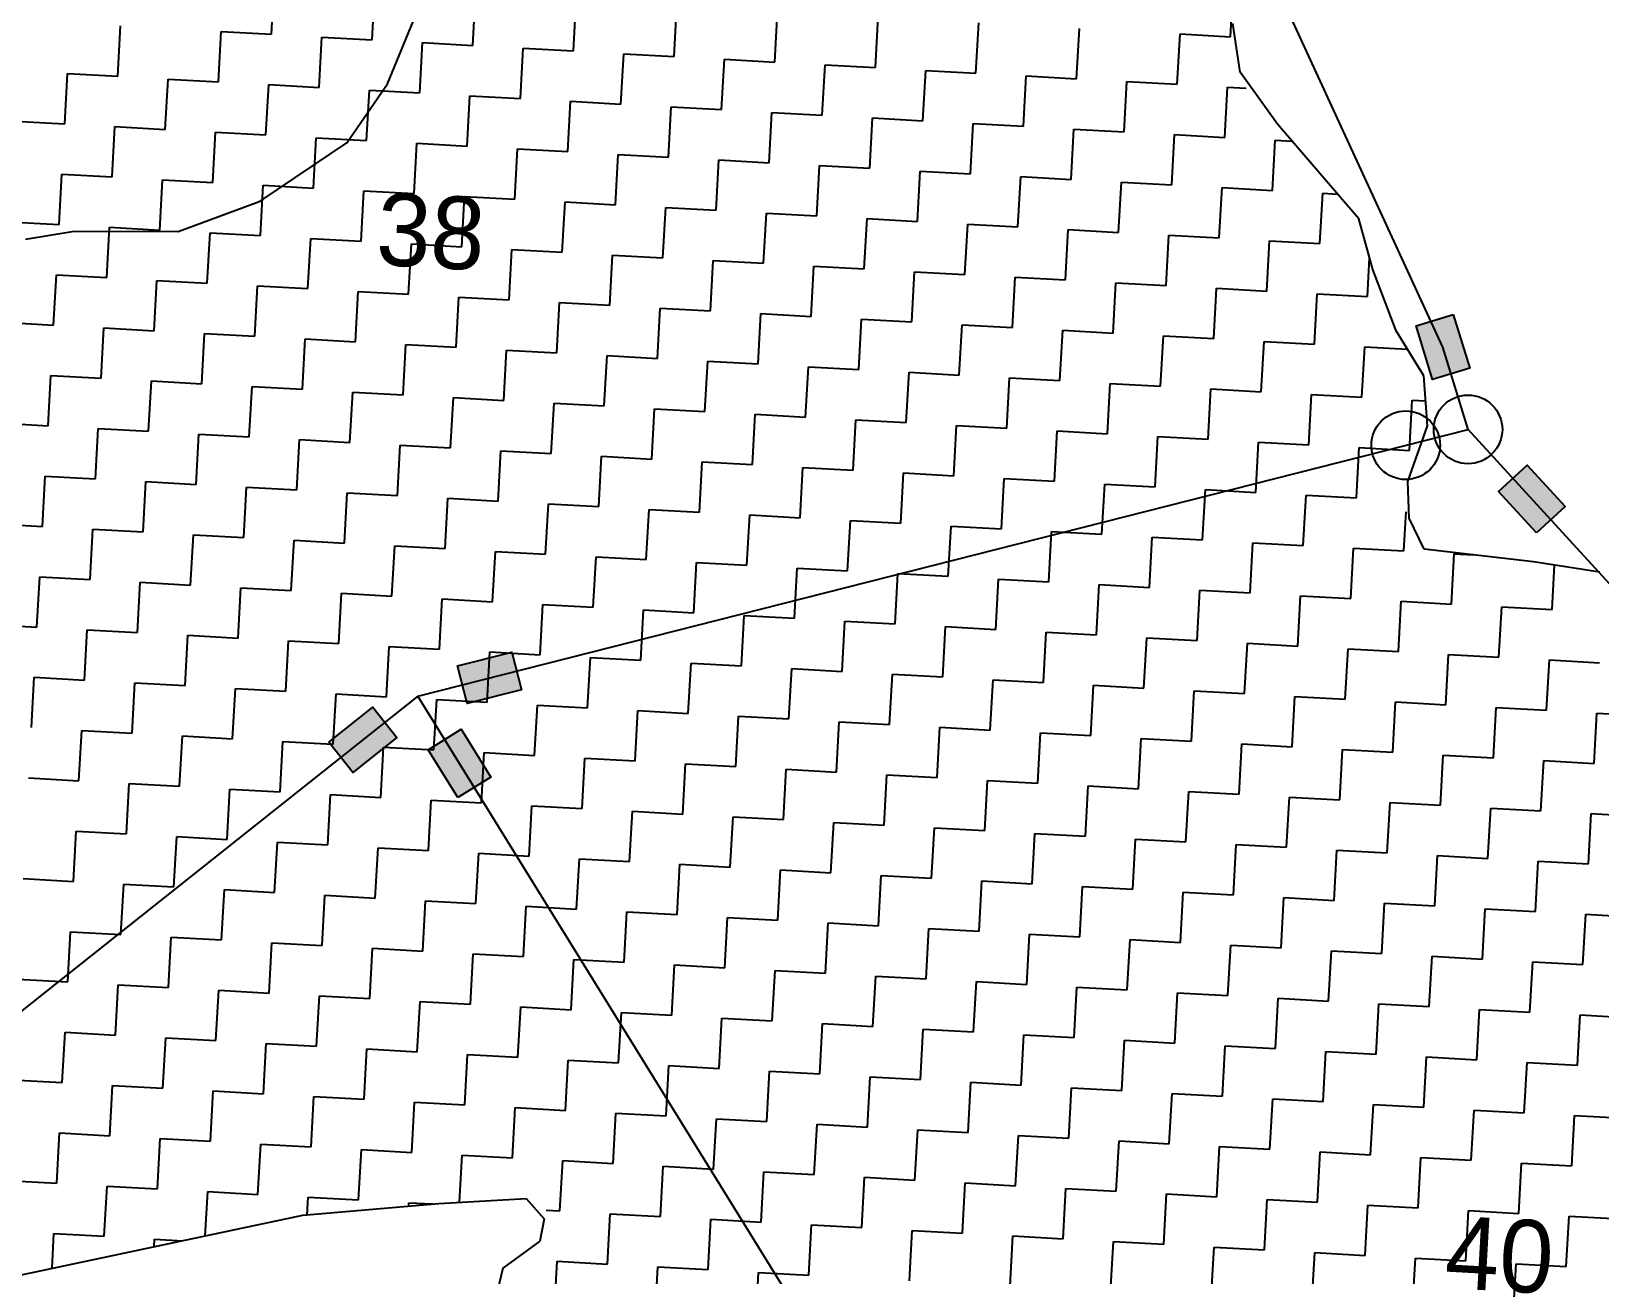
# Model space of a CAD drawing. Header units: metres. Extents: x 277693 to 280943, y 2038920 to 2043234.
# Drawn here: x 278205.6 to 278598.1, y 2042129.1 to 2042440.3 of the extents above; entities that cross this region are included whole.
import ezdxf
from ezdxf.enums import TextEntityAlignment as Align

# ---------------------------------------------------------------- set-up
doc = ezdxf.new("R2010")
doc.units = ezdxf.units.M
doc.header["$MEASUREMENT"] = 0
for name, color, linetype in [('LINE_WATER', 4, 'Continuous'), ('POLY_HATCH', 12, 'Continuous'), ('POLY_PARCEL', 6, 'Continuous'), ('TEXT_PARCEL', 7, 'Continuous')]:
    doc.layers.add(name, color=color, linetype=linetype)
doc.styles.add('TEXT_MAP', font='KRDEV050.TTF', dxfattribs={"height": 2.5})

# ---------------------------------------------------------------- blocks, each defined once
blk = doc.blocks.new('344')
for points in [[(278552.18, 2042366.63), (278556.28, 2042353.19), (278565.58, 2042356.03), (278561.47, 2042369.46)], [(278589.46, 2042321.37), (278579.98, 2042331.73), (278572.81, 2042325.17), (278582.29, 2042314.81)], [(278325.83, 2042284.93), (278312.22, 2042281.48), (278314.61, 2042272.06), (278328.23, 2042275.52)], [(278286.05, 2042254.82), (278297.05, 2042263.56), (278291.01, 2042271.17), (278280.01, 2042262.43)], [(278320.56, 2042253.68), (278313.18, 2042265.63), (278304.92, 2042260.52), (278312.3, 2042248.57)]]:
    blk.add_hatch(color=256).paths.add_polyline_path(points)
for points in [[(278561.47, 2042369.46), (278565.58, 2042356.03), (278556.28, 2042353.19), (278552.18, 2042366.63)], [(278582.29, 2042314.81), (278572.81, 2042325.17), (278579.98, 2042331.73), (278589.46, 2042321.37)], [(278328.23, 2042275.52), (278314.61, 2042272.06), (278312.22, 2042281.48), (278325.83, 2042284.93)], [(278280.01, 2042262.43), (278291.01, 2042271.17), (278297.05, 2042263.56), (278286.05, 2042254.82)], [(278312.3, 2042248.57), (278304.92, 2042260.52), (278313.18, 2042265.63), (278320.56, 2042253.68)]]:
    blk.add_lwpolyline(points, close=True)
for centre in [(278565.17, 2042340.71), (278549.58, 2042336.75)]:
    blk.add_circle(centre, 8.59)
at = {"layer": 'LINE_WATER'}
for p, q in [((278294.75, 2042427.23), (278301.71, 2042444.24)), ((278284.56, 2042412.41), (278294.75, 2042427.23)), ((278262.83, 2042397.82), (278284.56, 2042412.41)), ((278242.34, 2042390.26), (278262.83, 2042397.82)), ((278204.09, 2042388.35), (278216.25, 2042390.36)), ((278216.25, 2042390.36), (278242.34, 2042390.26))]:
    blk.add_line(p, q, dxfattribs=at)
at = {"layer": 'POLY_HATCH', "linetype": 'Continuous'}
for p, q in [((278265.68, 2042439.61), (278266.37, 2042452.2)), ((278290.87, 2042438.22), (278291.56, 2042450.81)), ((278316.06, 2042436.83), (278316.75, 2042449.42)), ((278341.25, 2042435.44), (278341.94, 2042448.03)), ((278366.44, 2042434.05), (278367.13, 2042446.65)), ((278391.63, 2042432.66), (278392.32, 2042445.26)), ((278416.82, 2042431.27), (278417.52, 2042443.87)), ((278505.68, 2042439), (278506.02, 2042445.07)), ((278227.2, 2042429.1), (278227.89, 2042441.69)), ((278252.39, 2042427.71), (278253.08, 2042440.3)), ((278253.08, 2042440.3), (278265.68, 2042439.61)), ((278277.58, 2042426.32), (278278.27, 2042438.91)), ((278278.27, 2042438.91), (278290.87, 2042438.22)), ((278442.01, 2042429.88), (278442.71, 2042442.48)), ((278467.2, 2042428.49), (278467.9, 2042441.09)), ((278492.39, 2042427.1), (278493.09, 2042439.7)), ((278493.09, 2042439.7), (278505.68, 2042439)), ((278302.77, 2042424.93), (278303.46, 2042437.52)), ((278303.46, 2042437.52), (278316.06, 2042436.83)), ((278327.96, 2042423.54), (278328.65, 2042436.13)), ((278328.65, 2042436.13), (278341.25, 2042435.44)), ((278353.15, 2042422.15), (278353.84, 2042434.74)), ((278353.84, 2042434.74), (278366.44, 2042434.05)), ((278378.34, 2042420.76), (278379.03, 2042433.35)), ((278379.03, 2042433.35), (278391.63, 2042432.66)), ((278403.53, 2042419.37), (278404.23, 2042431.97)), ((278404.23, 2042431.97), (278416.82, 2042431.27)), ((278213.91, 2042417.2), (278214.6, 2042429.79)), ((278214.6, 2042429.79), (278227.2, 2042429.1)), ((278239.1, 2042415.81), (278239.79, 2042428.4)), ((278239.79, 2042428.4), (278252.39, 2042427.71)), ((278264.29, 2042414.42), (278264.98, 2042427.01)), ((278264.98, 2042427.01), (278277.58, 2042426.32)), ((278428.72, 2042417.98), (278429.42, 2042430.58)), ((278429.42, 2042430.58), (278442.01, 2042429.88)), ((278453.91, 2042416.59), (278454.61, 2042429.19)), ((278454.61, 2042429.19), (278467.2, 2042428.49)), ((278479.1, 2042415.2), (278479.8, 2042427.8)), ((278479.8, 2042427.8), (278492.39, 2042427.1)), ((278289.48, 2042413.03), (278290.17, 2042425.62)), ((278290.17, 2042425.62), (278302.77, 2042424.93)), ((278314.67, 2042411.64), (278315.36, 2042424.23)), ((278315.36, 2042424.23), (278327.96, 2042423.54)), ((278504.29, 2042413.81), (278504.99, 2042426.41)), ((278504.99, 2042426.41), (278509.65, 2042426.15)), ((278339.86, 2042410.25), (278340.55, 2042422.84)), ((278340.55, 2042422.84), (278353.15, 2042422.15)), ((278365.05, 2042408.86), (278365.74, 2042421.45)), ((278365.74, 2042421.45), (278378.34, 2042420.76)), ((278390.24, 2042407.47), (278390.94, 2042420.06)), ((278390.94, 2042420.06), (278403.53, 2042419.37)), ((278201.31, 2042417.89), (278213.91, 2042417.2)), ((278225.81, 2042403.9), (278226.5, 2042416.5)), ((278226.5, 2042416.5), (278239.1, 2042415.81)), ((278415.43, 2042406.08), (278416.13, 2042418.68)), ((278416.13, 2042418.68), (278428.72, 2042417.98)), ((278440.62, 2042404.69), (278441.32, 2042417.29)), ((278441.32, 2042417.29), (278453.91, 2042416.59)), ((278465.81, 2042403.3), (278466.51, 2042415.9)), ((278466.51, 2042415.9), (278479.1, 2042415.2)), ((278251, 2042402.52), (278251.69, 2042415.11)), ((278251.69, 2042415.11), (278264.29, 2042414.42)), ((278276.19, 2042401.13), (278276.88, 2042413.72)), ((278276.88, 2042413.72), (278289.48, 2042413.03)), ((278301.38, 2042399.74), (278302.07, 2042412.33)), ((278302.07, 2042412.33), (278314.67, 2042411.64)), ((278491, 2042401.91), (278491.7, 2042414.51)), ((278491.7, 2042414.51), (278504.29, 2042413.81)), ((278516.19, 2042400.52), (278516.89, 2042413.12)), ((278516.89, 2042413.12), (278521.09, 2042412.89)), ((278326.57, 2042398.35), (278327.26, 2042410.94)), ((278327.26, 2042410.94), (278339.86, 2042410.25)), ((278351.76, 2042396.96), (278352.45, 2042409.55)), ((278352.45, 2042409.55), (278365.05, 2042408.86)), ((278376.95, 2042395.57), (278377.65, 2042408.16)), ((278377.65, 2042408.16), (278390.24, 2042407.47)), ((278212.52, 2042392), (278213.21, 2042404.6)), ((278213.21, 2042404.6), (278225.81, 2042403.9)), ((278402.14, 2042394.18), (278402.84, 2042406.77)), ((278402.84, 2042406.77), (278415.43, 2042406.08)), ((278427.33, 2042392.79), (278428.03, 2042405.39)), ((278428.03, 2042405.39), (278440.62, 2042404.69)), ((278452.52, 2042391.4), (278453.22, 2042404)), ((278453.22, 2042404), (278465.81, 2042403.3)), ((278237.71, 2042390.61), (278238.4, 2042403.21)), ((278238.4, 2042403.21), (278251, 2042402.52)), ((278262.9, 2042389.23), (278263.59, 2042401.82)), ((278263.59, 2042401.82), (278276.19, 2042401.13)), ((278288.09, 2042387.84), (278288.78, 2042400.43)), ((278288.78, 2042400.43), (278301.38, 2042399.74)), ((278477.71, 2042390.01), (278478.41, 2042402.61)), ((278478.41, 2042402.61), (278491, 2042401.91)), ((278502.9, 2042388.62), (278503.6, 2042401.22)), ((278503.6, 2042401.22), (278516.19, 2042400.52)), ((278528.1, 2042387.23), (278528.79, 2042399.83)), ((278528.79, 2042399.83), (278532.53, 2042399.62)), ((278313.28, 2042386.45), (278313.97, 2042399.04)), ((278313.97, 2042399.04), (278326.57, 2042398.35)), ((278338.47, 2042385.06), (278339.16, 2042397.65)), ((278339.16, 2042397.65), (278351.76, 2042396.96)), ((278363.66, 2042383.67), (278364.36, 2042396.26)), ((278364.36, 2042396.26), (278376.95, 2042395.57)), ((278199.92, 2042392.7), (278212.52, 2042392)), ((278388.85, 2042382.28), (278389.55, 2042394.87)), ((278389.55, 2042394.87), (278402.14, 2042394.18)), ((278414.04, 2042380.89), (278414.74, 2042393.48)), ((278414.74, 2042393.48), (278427.33, 2042392.79)), ((278439.23, 2042379.5), (278439.93, 2042392.1)), ((278439.93, 2042392.1), (278452.52, 2042391.4)), ((278224.42, 2042378.71), (278225.11, 2042391.31)), ((278225.11, 2042391.31), (278237.71, 2042390.61)), ((278249.61, 2042377.32), (278250.3, 2042389.92)), ((278250.3, 2042389.92), (278262.9, 2042389.23)), ((278274.8, 2042375.94), (278275.49, 2042388.53)), ((278275.49, 2042388.53), (278288.09, 2042387.84)), ((278464.42, 2042378.11), (278465.12, 2042390.71)), ((278465.12, 2042390.71), (278477.71, 2042390.01)), ((278489.61, 2042376.72), (278490.31, 2042389.32)), ((278490.31, 2042389.32), (278502.9, 2042388.62)), ((278514.81, 2042375.33), (278515.5, 2042387.93)), ((278515.5, 2042387.93), (278528.1, 2042387.23)), ((278299.99, 2042374.55), (278300.68, 2042387.14)), ((278300.68, 2042387.14), (278313.28, 2042386.45)), ((278325.18, 2042373.16), (278325.87, 2042385.75)), ((278325.87, 2042385.75), (278338.47, 2042385.06)), ((278350.37, 2042371.77), (278351.07, 2042384.36)), ((278351.07, 2042384.36), (278363.66, 2042383.67)), ((278375.56, 2042370.38), (278376.26, 2042382.97)), ((278376.26, 2042382.97), (278388.85, 2042382.28)), ((278400.75, 2042368.99), (278401.45, 2042381.58)), ((278401.45, 2042381.58), (278414.04, 2042380.89)), ((278425.94, 2042367.6), (278426.64, 2042380.19)), ((278426.64, 2042380.19), (278439.23, 2042379.5)), ((278540, 2042373.94), (278540.53, 2042383.67)), ((278211.13, 2042366.81), (278211.82, 2042379.41)), ((278211.82, 2042379.41), (278224.42, 2042378.71)), ((278236.32, 2042365.42), (278237.01, 2042378.02)), ((278237.01, 2042378.02), (278249.61, 2042377.32)), ((278261.51, 2042364.03), (278262.2, 2042376.63)), ((278262.2, 2042376.63), (278274.8, 2042375.94)), ((278451.13, 2042366.21), (278451.83, 2042378.81)), ((278451.83, 2042378.81), (278464.42, 2042378.11)), ((278476.32, 2042364.82), (278477.02, 2042377.42)), ((278477.02, 2042377.42), (278489.61, 2042376.72)), ((278501.52, 2042363.43), (278502.21, 2042376.03)), ((278502.21, 2042376.03), (278514.81, 2042375.33)), ((278286.7, 2042362.65), (278287.39, 2042375.24)), ((278287.39, 2042375.24), (278299.99, 2042374.55)), ((278311.89, 2042361.26), (278312.58, 2042373.85)), ((278312.58, 2042373.85), (278325.18, 2042373.16)), ((278337.08, 2042359.87), (278337.78, 2042372.46)), ((278337.78, 2042372.46), (278350.37, 2042371.77)), ((278526.71, 2042362.04), (278527.4, 2042374.64)), ((278527.4, 2042374.64), (278540, 2042373.94)), ((278362.27, 2042358.48), (278362.97, 2042371.07)), ((278362.97, 2042371.07), (278375.56, 2042370.38)), ((278387.46, 2042357.09), (278388.16, 2042369.68)), ((278388.16, 2042369.68), (278400.75, 2042368.99)), ((278412.65, 2042355.7), (278413.35, 2042368.29)), ((278413.35, 2042368.29), (278425.94, 2042367.6)), ((278198.53, 2042367.51), (278211.13, 2042366.81)), ((278223.03, 2042353.52), (278223.72, 2042366.12)), ((278223.72, 2042366.12), (278236.32, 2042365.42)), ((278248.22, 2042352.13), (278248.91, 2042364.73)), ((278248.91, 2042364.73), (278261.51, 2042364.03)), ((278437.84, 2042354.31), (278438.54, 2042366.9)), ((278438.54, 2042366.9), (278451.13, 2042366.21)), ((278463.03, 2042352.92), (278463.73, 2042365.52)), ((278463.73, 2042365.52), (278476.32, 2042364.82)), ((278273.41, 2042350.74), (278274.1, 2042363.34)), ((278274.1, 2042363.34), (278286.7, 2042362.65)), ((278298.6, 2042349.36), (278299.29, 2042361.95)), ((278299.29, 2042361.95), (278311.89, 2042361.26)), ((278323.79, 2042347.97), (278324.49, 2042360.56)), ((278324.49, 2042360.56), (278337.08, 2042359.87)), ((278488.23, 2042351.53), (278488.92, 2042364.13)), ((278488.92, 2042364.13), (278501.52, 2042363.43)), ((278513.42, 2042350.14), (278514.11, 2042362.74)), ((278514.11, 2042362.74), (278526.71, 2042362.04)), ((278538.61, 2042348.75), (278539.3, 2042361.35)), ((278539.3, 2042361.35), (278550.01, 2042360.76)), ((278348.98, 2042346.58), (278349.68, 2042359.17)), ((278349.68, 2042359.17), (278362.27, 2042358.48)), ((278374.17, 2042345.19), (278374.87, 2042357.78)), ((278374.87, 2042357.78), (278387.46, 2042357.09)), ((278399.36, 2042343.8), (278400.06, 2042356.39)), ((278400.06, 2042356.39), (278412.65, 2042355.7)), ((278209.74, 2042341.62), (278210.43, 2042354.22)), ((278210.43, 2042354.22), (278223.03, 2042353.52)), ((278234.93, 2042340.23), (278235.62, 2042352.83)), ((278235.62, 2042352.83), (278248.22, 2042352.13)), ((278424.55, 2042342.41), (278425.25, 2042355)), ((278425.25, 2042355), (278437.84, 2042354.31)), ((278449.74, 2042341.02), (278450.44, 2042353.61)), ((278450.44, 2042353.61), (278463.03, 2042352.92)), ((278260.12, 2042338.84), (278260.81, 2042351.44)), ((278260.81, 2042351.44), (278273.41, 2042350.74)), ((278285.31, 2042337.45), (278286, 2042350.05)), ((278286, 2042350.05), (278298.6, 2042349.36)), ((278310.5, 2042336.07), (278311.2, 2042348.66)), ((278311.2, 2042348.66), (278323.79, 2042347.97)), ((278474.94, 2042339.63), (278475.63, 2042352.23)), ((278475.63, 2042352.23), (278488.23, 2042351.53)), ((278500.13, 2042338.24), (278500.82, 2042350.84)), ((278500.82, 2042350.84), (278513.42, 2042350.14)), ((278525.32, 2042336.85), (278526.01, 2042349.45)), ((278526.01, 2042349.45), (278538.61, 2042348.75)), ((278335.69, 2042334.68), (278336.39, 2042347.27)), ((278336.39, 2042347.27), (278348.98, 2042346.58)), ((278360.88, 2042333.29), (278361.58, 2042345.88)), ((278361.58, 2042345.88), (278374.17, 2042345.19)), ((278550.51, 2042335.46), (278551.2, 2042348.06)), ((278551.2, 2042348.06), (278554.56, 2042347.87)), ((278197.14, 2042342.32), (278209.74, 2042341.62)), ((278221.64, 2042328.33), (278222.33, 2042340.93)), ((278222.33, 2042340.93), (278234.93, 2042340.23)), ((278386.07, 2042331.9), (278386.77, 2042344.49)), ((278386.77, 2042344.49), (278399.36, 2042343.8)), ((278411.26, 2042330.51), (278411.96, 2042343.1)), ((278411.96, 2042343.1), (278424.55, 2042342.41)), ((278436.45, 2042329.12), (278437.15, 2042341.71)), ((278437.15, 2042341.71), (278449.74, 2042341.02)), ((278246.83, 2042326.94), (278247.52, 2042339.54)), ((278247.52, 2042339.54), (278260.12, 2042338.84)), ((278272.02, 2042325.55), (278272.71, 2042338.15)), ((278272.71, 2042338.15), (278285.31, 2042337.45)), ((278297.21, 2042324.16), (278297.91, 2042336.76)), ((278297.91, 2042336.76), (278310.5, 2042336.07)), ((278461.65, 2042327.73), (278462.34, 2042340.32)), ((278462.34, 2042340.32), (278474.94, 2042339.63)), ((278486.84, 2042326.34), (278487.53, 2042338.94)), ((278487.53, 2042338.94), (278500.13, 2042338.24)), ((278512.03, 2042324.95), (278512.72, 2042337.55)), ((278512.72, 2042337.55), (278525.32, 2042336.85)), ((278322.4, 2042322.78), (278323.1, 2042335.37)), ((278323.1, 2042335.37), (278335.69, 2042334.68)), ((278347.59, 2042321.39), (278348.29, 2042333.98)), ((278348.29, 2042333.98), (278360.88, 2042333.29)), ((278537.22, 2042323.56), (278537.91, 2042336.16)), ((278537.91, 2042336.16), (278550.51, 2042335.46)), ((278208.35, 2042316.43), (278209.04, 2042329.03)), ((278209.04, 2042329.03), (278221.64, 2042328.33)), ((278372.78, 2042320), (278373.48, 2042332.59)), ((278373.48, 2042332.59), (278386.07, 2042331.9)), ((278397.97, 2042318.61), (278398.67, 2042331.2)), ((278398.67, 2042331.2), (278411.26, 2042330.51)), ((278423.16, 2042317.22), (278423.86, 2042329.81)), ((278423.86, 2042329.81), (278436.45, 2042329.12)), ((278233.54, 2042315.04), (278234.23, 2042327.64)), ((278234.23, 2042327.64), (278246.83, 2042326.94)), ((278258.73, 2042313.65), (278259.42, 2042326.25)), ((278259.42, 2042326.25), (278272.02, 2042325.55)), ((278448.36, 2042315.83), (278449.05, 2042328.42)), ((278449.05, 2042328.42), (278461.65, 2042327.73)), ((278473.55, 2042314.44), (278474.24, 2042327.03)), ((278474.24, 2042327.03), (278486.84, 2042326.34)), ((278498.74, 2042313.05), (278499.43, 2042325.65)), ((278499.43, 2042325.65), (278512.03, 2042324.95)), ((278283.92, 2042312.26), (278284.62, 2042324.86)), ((278284.62, 2042324.86), (278297.21, 2042324.16)), ((278309.11, 2042310.87), (278309.81, 2042323.47)), ((278309.81, 2042323.47), (278322.4, 2042322.78)), ((278334.3, 2042309.49), (278335, 2042322.08)), ((278335, 2042322.08), (278347.59, 2042321.39)), ((278523.93, 2042311.66), (278524.62, 2042324.26)), ((278524.62, 2042324.26), (278537.22, 2042323.56)), ((278195.75, 2042317.13), (278208.35, 2042316.43)), ((278359.49, 2042308.1), (278360.19, 2042320.69)), ((278360.19, 2042320.69), (278372.78, 2042320)), ((278384.68, 2042306.71), (278385.38, 2042319.3)), ((278385.38, 2042319.3), (278397.97, 2042318.61)), ((278409.87, 2042305.32), (278410.57, 2042317.91)), ((278410.57, 2042317.91), (278423.16, 2042317.22)), ((278549.12, 2042310.27), (278549.66, 2042320.05)), ((278220.25, 2042303.14), (278220.94, 2042315.74)), ((278220.94, 2042315.74), (278233.54, 2042315.04)), ((278245.44, 2042301.75), (278246.13, 2042314.35)), ((278246.13, 2042314.35), (278258.73, 2042313.65)), ((278435.07, 2042303.93), (278435.76, 2042316.52)), ((278435.76, 2042316.52), (278448.36, 2042315.83)), ((278460.26, 2042302.54), (278460.95, 2042315.13)), ((278460.95, 2042315.13), (278473.55, 2042314.44)), ((278485.45, 2042301.15), (278486.14, 2042313.74)), ((278486.14, 2042313.74), (278498.74, 2042313.05)), ((278270.63, 2042300.36), (278271.32, 2042312.96)), ((278271.32, 2042312.96), (278283.92, 2042312.26)), ((278295.82, 2042298.97), (278296.52, 2042311.57)), ((278296.52, 2042311.57), (278309.11, 2042310.87)), ((278321.01, 2042297.58), (278321.71, 2042310.18)), ((278321.71, 2042310.18), (278334.3, 2042309.49)), ((278510.64, 2042299.76), (278511.33, 2042312.35)), ((278511.33, 2042312.35), (278523.93, 2042311.66)), ((278535.83, 2042298.37), (278536.52, 2042310.97)), ((278536.52, 2042310.97), (278549.12, 2042310.27)), ((278561.02, 2042296.98), (278561.71, 2042309.58)), ((278561.71, 2042309.58), (278566.53, 2042309.31)), ((278346.2, 2042296.2), (278346.9, 2042308.79)), ((278346.9, 2042308.79), (278359.49, 2042308.1)), ((278371.39, 2042294.81), (278372.09, 2042307.4)), ((278372.09, 2042307.4), (278384.68, 2042306.71)), ((278396.58, 2042293.42), (278397.28, 2042306.01)), ((278397.28, 2042306.01), (278409.87, 2042305.32)), ((278586.21, 2042295.59), (278586.82, 2042306.74)), ((278206.96, 2042291.24), (278207.65, 2042303.84)), ((278207.65, 2042303.84), (278220.25, 2042303.14)), ((278232.15, 2042289.85), (278232.84, 2042302.45)), ((278232.84, 2042302.45), (278245.44, 2042301.75)), ((278421.77, 2042292.03), (278422.47, 2042304.62)), ((278422.47, 2042304.62), (278435.07, 2042303.93)), ((278446.97, 2042290.64), (278447.66, 2042303.23)), ((278447.66, 2042303.23), (278460.26, 2042302.54)), ((278472.16, 2042289.25), (278472.85, 2042301.84)), ((278472.85, 2042301.84), (278485.45, 2042301.15)), ((278257.34, 2042288.46), (278258.03, 2042301.06)), ((278258.03, 2042301.06), (278270.63, 2042300.36)), ((278282.53, 2042287.07), (278283.23, 2042299.67)), ((278283.23, 2042299.67), (278295.82, 2042298.97)), ((278307.72, 2042285.68), (278308.42, 2042298.28)), ((278308.42, 2042298.28), (278321.01, 2042297.58)), ((278497.35, 2042287.86), (278498.04, 2042300.45)), ((278498.04, 2042300.45), (278510.64, 2042299.76)), ((278522.54, 2042286.47), (278523.23, 2042299.06)), ((278523.23, 2042299.06), (278535.83, 2042298.37)), ((278547.73, 2042285.08), (278548.42, 2042297.68)), ((278548.42, 2042297.68), (278561.02, 2042296.98)), ((278332.91, 2042284.29), (278333.61, 2042296.89)), ((278333.61, 2042296.89), (278346.2, 2042296.2)), ((278358.1, 2042282.9), (278358.8, 2042295.5)), ((278358.8, 2042295.5), (278371.39, 2042294.81)), ((278383.29, 2042281.52), (278383.99, 2042294.11)), ((278383.99, 2042294.11), (278396.58, 2042293.42)), ((278572.92, 2042283.69), (278573.61, 2042296.29)), ((278573.61, 2042296.29), (278586.21, 2042295.59)), ((278194.36, 2042291.94), (278206.96, 2042291.24)), ((278218.86, 2042277.95), (278219.55, 2042290.55)), ((278219.55, 2042290.55), (278232.15, 2042289.85)), ((278408.48, 2042280.13), (278409.18, 2042292.72)), ((278409.18, 2042292.72), (278421.77, 2042292.03)), ((278433.68, 2042278.74), (278434.37, 2042291.33)), ((278434.37, 2042291.33), (278446.97, 2042290.64)), ((278458.87, 2042277.35), (278459.56, 2042289.94)), ((278459.56, 2042289.94), (278472.16, 2042289.25)), ((278244.05, 2042276.56), (278244.74, 2042289.16)), ((278244.74, 2042289.16), (278257.34, 2042288.46)), ((278269.24, 2042275.17), (278269.94, 2042287.77)), ((278269.94, 2042287.77), (278282.53, 2042287.07)), ((278294.43, 2042273.78), (278295.13, 2042286.38)), ((278295.13, 2042286.38), (278307.72, 2042285.68)), ((278484.06, 2042275.96), (278484.75, 2042288.55)), ((278484.75, 2042288.55), (278497.35, 2042287.86)), ((278509.25, 2042274.57), (278509.94, 2042287.16)), ((278509.94, 2042287.16), (278522.54, 2042286.47)), ((278534.44, 2042273.18), (278535.13, 2042285.77)), ((278535.13, 2042285.77), (278547.73, 2042285.08)), ((278319.62, 2042272.39), (278320.32, 2042284.99)), ((278320.32, 2042284.99), (278332.91, 2042284.29)), ((278344.81, 2042271), (278345.51, 2042283.6)), ((278345.51, 2042283.6), (278358.1, 2042282.9)), ((278370, 2042269.61), (278370.7, 2042282.21)), ((278370.7, 2042282.21), (278383.29, 2042281.52)), ((278559.63, 2042271.79), (278560.32, 2042284.39)), ((278560.32, 2042284.39), (278572.92, 2042283.69)), ((278584.82, 2042270.4), (278585.52, 2042283)), ((278585.52, 2042283), (278598.11, 2042282.3)), ((278205.57, 2042266.05), (278206.26, 2042278.65)), ((278206.26, 2042278.65), (278218.86, 2042277.95)), ((278395.19, 2042268.23), (278395.89, 2042280.82)), ((278395.89, 2042280.82), (278408.48, 2042280.13)), ((278420.39, 2042266.84), (278421.08, 2042279.43)), ((278421.08, 2042279.43), (278433.68, 2042278.74)), ((278445.58, 2042265.45), (278446.27, 2042278.04)), ((278446.27, 2042278.04), (278458.87, 2042277.35)), ((278230.76, 2042264.66), (278231.45, 2042277.26)), ((278231.45, 2042277.26), (278244.05, 2042276.56)), ((278255.95, 2042263.27), (278256.65, 2042275.87)), ((278256.65, 2042275.87), (278269.24, 2042275.17)), ((278281.14, 2042261.88), (278281.84, 2042274.48)), ((278281.84, 2042274.48), (278294.43, 2042273.78)), ((278470.77, 2042264.06), (278471.46, 2042276.65)), ((278471.46, 2042276.65), (278484.06, 2042275.96)), ((278495.96, 2042262.67), (278496.65, 2042275.26)), ((278496.65, 2042275.26), (278509.25, 2042274.57)), ((278306.33, 2042260.49), (278307.03, 2042273.09)), ((278307.03, 2042273.09), (278319.62, 2042272.39)), ((278331.52, 2042259.1), (278332.22, 2042271.7)), ((278332.22, 2042271.7), (278344.81, 2042271)), ((278356.71, 2042257.71), (278357.41, 2042270.31)), ((278357.41, 2042270.31), (278370, 2042269.61)), ((278521.15, 2042261.28), (278521.84, 2042273.87)), ((278521.84, 2042273.87), (278534.44, 2042273.18)), ((278546.34, 2042259.89), (278547.03, 2042272.48)), ((278547.03, 2042272.48), (278559.63, 2042271.79)), ((278571.53, 2042258.5), (278572.22, 2042271.1)), ((278572.22, 2042271.1), (278584.82, 2042270.4)), ((278381.9, 2042256.32), (278382.6, 2042268.92)), ((278382.6, 2042268.92), (278395.19, 2042268.23)), ((278407.1, 2042254.94), (278407.79, 2042267.53)), ((278407.79, 2042267.53), (278420.39, 2042266.84)), ((278432.29, 2042253.55), (278432.98, 2042266.14)), ((278432.98, 2042266.14), (278445.58, 2042265.45)), ((278596.72, 2042257.11), (278597.42, 2042269.71)), ((278597.42, 2042269.71), (278610.01, 2042269.01)), ((278217.47, 2042252.76), (278218.16, 2042265.36)), ((278218.16, 2042265.36), (278230.76, 2042264.66)), ((278242.66, 2042251.37), (278243.36, 2042263.97)), ((278243.36, 2042263.97), (278255.95, 2042263.27)), ((278267.85, 2042249.98), (278268.55, 2042262.58)), ((278268.55, 2042262.58), (278281.14, 2042261.88)), ((278457.48, 2042252.16), (278458.17, 2042264.75)), ((278458.17, 2042264.75), (278470.77, 2042264.06)), ((278482.67, 2042250.77), (278483.36, 2042263.36)), ((278483.36, 2042263.36), (278495.96, 2042262.67)), ((278293.04, 2042248.59), (278293.74, 2042261.19)), ((278293.74, 2042261.19), (278306.33, 2042260.49)), ((278318.23, 2042247.2), (278318.93, 2042259.8)), ((278318.93, 2042259.8), (278331.52, 2042259.1)), ((278343.42, 2042245.81), (278344.12, 2042258.41)), ((278344.12, 2042258.41), (278356.71, 2042257.71)), ((278507.86, 2042249.38), (278508.55, 2042261.97)), ((278508.55, 2042261.97), (278521.15, 2042261.28)), ((278533.05, 2042247.99), (278533.74, 2042260.58)), ((278533.74, 2042260.58), (278546.34, 2042259.89)), ((278558.24, 2042246.6), (278558.93, 2042259.19)), ((278558.93, 2042259.19), (278571.53, 2042258.5)), ((278368.61, 2042244.42), (278369.31, 2042257.02)), ((278369.31, 2042257.02), (278381.9, 2042256.32)), ((278393.81, 2042243.03), (278394.5, 2042255.63)), ((278394.5, 2042255.63), (278407.1, 2042254.94)), ((278583.43, 2042245.21), (278584.13, 2042257.81)), ((278584.13, 2042257.81), (278596.72, 2042257.11)), ((278204.87, 2042253.45), (278217.47, 2042252.76)), ((278229.37, 2042239.47), (278230.07, 2042252.07)), ((278230.07, 2042252.07), (278242.66, 2042251.37)), ((278254.56, 2042238.08), (278255.26, 2042250.68)), ((278255.26, 2042250.68), (278267.85, 2042249.98)), ((278419, 2042241.65), (278419.69, 2042254.24)), ((278419.69, 2042254.24), (278432.29, 2042253.55)), ((278444.19, 2042240.26), (278444.88, 2042252.85)), ((278444.88, 2042252.85), (278457.48, 2042252.16)), ((278469.38, 2042238.87), (278470.07, 2042251.46)), ((278470.07, 2042251.46), (278482.67, 2042250.77)), ((278279.75, 2042236.69), (278280.45, 2042249.29)), ((278280.45, 2042249.29), (278293.04, 2042248.59)), ((278304.94, 2042235.3), (278305.64, 2042247.9)), ((278305.64, 2042247.9), (278318.23, 2042247.2)), ((278330.13, 2042233.91), (278330.83, 2042246.51)), ((278330.83, 2042246.51), (278343.42, 2042245.81)), ((278494.57, 2042237.48), (278495.26, 2042250.07)), ((278495.26, 2042250.07), (278507.86, 2042249.38)), ((278519.76, 2042236.09), (278520.45, 2042248.68)), ((278520.45, 2042248.68), (278533.05, 2042247.99)), ((278544.95, 2042234.7), (278545.64, 2042247.29)), ((278545.64, 2042247.29), (278558.24, 2042246.6)), ((278355.32, 2042232.52), (278356.02, 2042245.12)), ((278356.02, 2042245.12), (278368.61, 2042244.42)), ((278380.52, 2042231.13), (278381.21, 2042243.73)), ((278381.21, 2042243.73), (278393.81, 2042243.03)), ((278570.14, 2042233.31), (278570.84, 2042245.9)), ((278570.84, 2042245.9), (278583.43, 2042245.21)), ((278595.33, 2042231.92), (278596.03, 2042244.52)), ((278596.03, 2042244.52), (278608.62, 2042243.82)), ((278216.08, 2042227.57), (278216.78, 2042240.16)), ((278216.78, 2042240.16), (278229.37, 2042239.47)), ((278241.27, 2042226.18), (278241.97, 2042238.78)), ((278241.97, 2042238.78), (278254.56, 2042238.08)), ((278405.71, 2042229.74), (278406.4, 2042242.34)), ((278406.4, 2042242.34), (278419, 2042241.65)), ((278430.9, 2042228.36), (278431.59, 2042240.95)), ((278431.59, 2042240.95), (278444.19, 2042240.26)), ((278456.09, 2042226.97), (278456.78, 2042239.56)), ((278456.78, 2042239.56), (278469.38, 2042238.87)), ((278266.46, 2042224.79), (278267.16, 2042237.39)), ((278267.16, 2042237.39), (278279.75, 2042236.69)), ((278291.65, 2042223.4), (278292.35, 2042236)), ((278292.35, 2042236), (278304.94, 2042235.3)), ((278481.28, 2042225.58), (278481.97, 2042238.17)), ((278481.97, 2042238.17), (278494.57, 2042237.48)), ((278506.47, 2042224.19), (278507.16, 2042236.78)), ((278507.16, 2042236.78), (278519.76, 2042236.09)), ((278531.66, 2042222.8), (278532.35, 2042235.39)), ((278532.35, 2042235.39), (278544.95, 2042234.7)), ((278316.84, 2042222.01), (278317.54, 2042234.61)), ((278317.54, 2042234.61), (278330.13, 2042233.91)), ((278342.03, 2042220.62), (278342.73, 2042233.22)), ((278342.73, 2042233.22), (278355.32, 2042232.52)), ((278367.23, 2042219.23), (278367.92, 2042231.83)), ((278367.92, 2042231.83), (278380.52, 2042231.13)), ((278556.85, 2042221.41), (278557.55, 2042234)), ((278557.55, 2042234), (278570.14, 2042233.31)), ((278582.04, 2042220.02), (278582.74, 2042232.61)), ((278582.74, 2042232.61), (278595.33, 2042231.92)), ((278203.49, 2042228.26), (278216.08, 2042227.57)), ((278227.98, 2042214.28), (278228.68, 2042226.87)), ((278228.68, 2042226.87), (278241.27, 2042226.18)), ((278392.42, 2042217.84), (278393.11, 2042230.44)), ((278393.11, 2042230.44), (278405.71, 2042229.74)), ((278417.61, 2042216.45), (278418.3, 2042229.05)), ((278418.3, 2042229.05), (278430.9, 2042228.36)), ((278442.8, 2042215.07), (278443.49, 2042227.66)), ((278443.49, 2042227.66), (278456.09, 2042226.97)), ((278253.17, 2042212.89), (278253.87, 2042225.49)), ((278253.87, 2042225.49), (278266.46, 2042224.79)), ((278278.36, 2042211.5), (278279.06, 2042224.1)), ((278279.06, 2042224.1), (278291.65, 2042223.4)), ((278467.99, 2042213.68), (278468.68, 2042226.27)), ((278468.68, 2042226.27), (278481.28, 2042225.58)), ((278493.18, 2042212.29), (278493.87, 2042224.88)), ((278493.87, 2042224.88), (278506.47, 2042224.19)), ((278518.37, 2042210.9), (278519.06, 2042223.49)), ((278519.06, 2042223.49), (278531.66, 2042222.8)), ((278303.55, 2042210.11), (278304.25, 2042222.71)), ((278304.25, 2042222.71), (278316.84, 2042222.01)), ((278328.74, 2042208.72), (278329.44, 2042221.32)), ((278329.44, 2042221.32), (278342.03, 2042220.62)), ((278353.94, 2042207.33), (278354.63, 2042219.93)), ((278354.63, 2042219.93), (278367.23, 2042219.23)), ((278543.56, 2042209.51), (278544.26, 2042222.1)), ((278544.26, 2042222.1), (278556.85, 2042221.41)), ((278568.75, 2042208.12), (278569.45, 2042220.71)), ((278569.45, 2042220.71), (278582.04, 2042220.02)), ((278593.94, 2042206.73), (278594.64, 2042219.32)), ((278594.64, 2042219.32), (278607.23, 2042218.63)), ((278379.13, 2042205.94), (278379.82, 2042218.54)), ((278379.82, 2042218.54), (278392.42, 2042217.84)), ((278404.32, 2042204.55), (278405.01, 2042217.15)), ((278405.01, 2042217.15), (278417.61, 2042216.45)), ((278429.51, 2042203.16), (278430.2, 2042215.76)), ((278430.2, 2042215.76), (278442.8, 2042215.07)), ((278214.69, 2042202.38), (278215.39, 2042214.97)), ((278215.39, 2042214.97), (278227.98, 2042214.28)), ((278239.88, 2042200.99), (278240.58, 2042213.58)), ((278240.58, 2042213.58), (278253.17, 2042212.89)), ((278265.07, 2042199.6), (278265.77, 2042212.2)), ((278265.77, 2042212.2), (278278.36, 2042211.5)), ((278454.7, 2042201.78), (278455.39, 2042214.37)), ((278455.39, 2042214.37), (278467.99, 2042213.68)), ((278479.89, 2042200.39), (278480.58, 2042212.98)), ((278480.58, 2042212.98), (278493.18, 2042212.29)), ((278505.08, 2042199), (278505.77, 2042211.59)), ((278505.77, 2042211.59), (278518.37, 2042210.9)), ((278290.26, 2042198.21), (278290.96, 2042210.81)), ((278290.96, 2042210.81), (278303.55, 2042210.11)), ((278315.45, 2042196.82), (278316.15, 2042209.42)), ((278316.15, 2042209.42), (278328.74, 2042208.72)), ((278340.65, 2042195.43), (278341.34, 2042208.03)), ((278341.34, 2042208.03), (278353.94, 2042207.33)), ((278530.27, 2042197.61), (278530.97, 2042210.2)), ((278530.97, 2042210.2), (278543.56, 2042209.51)), ((278555.46, 2042196.22), (278556.16, 2042208.81)), ((278556.16, 2042208.81), (278568.75, 2042208.12)), ((278580.65, 2042194.83), (278581.35, 2042207.42)), ((278581.35, 2042207.42), (278593.94, 2042206.73)), ((278365.84, 2042194.04), (278366.53, 2042206.64)), ((278366.53, 2042206.64), (278379.13, 2042205.94)), ((278391.03, 2042192.65), (278391.72, 2042205.25)), ((278391.72, 2042205.25), (278404.32, 2042204.55)), ((278416.22, 2042191.26), (278416.91, 2042203.86)), ((278416.91, 2042203.86), (278429.51, 2042203.16)), ((278202.1, 2042203.07), (278214.69, 2042202.38)), ((278226.59, 2042189.09), (278227.29, 2042201.68)), ((278227.29, 2042201.68), (278239.88, 2042200.99)), ((278251.78, 2042187.7), (278252.48, 2042200.29)), ((278252.48, 2042200.29), (278265.07, 2042199.6)), ((278441.41, 2042189.87), (278442.1, 2042202.47)), ((278442.1, 2042202.47), (278454.7, 2042201.78)), ((278466.6, 2042188.49), (278467.29, 2042201.08)), ((278467.29, 2042201.08), (278479.89, 2042200.39)), ((278491.79, 2042187.1), (278492.48, 2042199.69)), ((278492.48, 2042199.69), (278505.08, 2042199)), ((278276.97, 2042186.31), (278277.67, 2042198.91)), ((278277.67, 2042198.91), (278290.26, 2042198.21)), ((278302.16, 2042184.92), (278302.86, 2042197.52)), ((278302.86, 2042197.52), (278315.45, 2042196.82)), ((278327.36, 2042183.53), (278328.05, 2042196.13)), ((278328.05, 2042196.13), (278340.65, 2042195.43)), ((278516.98, 2042185.71), (278517.68, 2042198.3)), ((278517.68, 2042198.3), (278530.27, 2042197.61)), ((278542.17, 2042184.32), (278542.87, 2042196.91)), ((278542.87, 2042196.91), (278555.46, 2042196.22)), ((278567.36, 2042182.93), (278568.06, 2042195.52)), ((278568.06, 2042195.52), (278580.65, 2042194.83)), ((278352.55, 2042182.14), (278353.24, 2042194.74)), ((278353.24, 2042194.74), (278365.84, 2042194.04)), ((278377.74, 2042180.75), (278378.43, 2042193.35)), ((278378.43, 2042193.35), (278391.03, 2042192.65)), ((278402.93, 2042179.36), (278403.62, 2042191.96)), ((278403.62, 2042191.96), (278416.22, 2042191.26)), ((278592.55, 2042181.54), (278593.25, 2042194.13)), ((278593.25, 2042194.13), (278605.84, 2042193.44)), ((278213.3, 2042177.19), (278214, 2042189.78)), ((278214, 2042189.78), (278226.59, 2042189.09)), ((278238.49, 2042175.8), (278239.19, 2042188.39)), ((278239.19, 2042188.39), (278251.78, 2042187.7)), ((278428.12, 2042177.97), (278428.81, 2042190.57)), ((278428.81, 2042190.57), (278441.41, 2042189.87)), ((278453.31, 2042176.58), (278454, 2042189.18)), ((278454, 2042189.18), (278466.6, 2042188.49)), ((278478.5, 2042175.2), (278479.19, 2042187.79)), ((278479.19, 2042187.79), (278491.79, 2042187.1)), ((278263.68, 2042174.41), (278264.38, 2042187)), ((278264.38, 2042187), (278276.97, 2042186.31)), ((278288.87, 2042173.02), (278289.57, 2042185.62)), ((278289.57, 2042185.62), (278302.16, 2042184.92)), ((278314.07, 2042171.63), (278314.76, 2042184.23)), ((278314.76, 2042184.23), (278327.36, 2042183.53)), ((278503.69, 2042173.81), (278504.39, 2042186.4)), ((278504.39, 2042186.4), (278516.98, 2042185.71)), ((278528.88, 2042172.42), (278529.58, 2042185.01)), ((278529.58, 2042185.01), (278542.17, 2042184.32)), ((278554.07, 2042171.03), (278554.77, 2042183.62)), ((278554.77, 2042183.62), (278567.36, 2042182.93)), ((278339.26, 2042170.24), (278339.95, 2042182.84)), ((278339.95, 2042182.84), (278352.55, 2042182.14)), ((278364.45, 2042168.85), (278365.14, 2042181.45)), ((278365.14, 2042181.45), (278377.74, 2042180.75)), ((278389.64, 2042167.46), (278390.33, 2042180.06)), ((278390.33, 2042180.06), (278402.93, 2042179.36)), ((278579.26, 2042169.64), (278579.96, 2042182.23)), ((278579.96, 2042182.23), (278592.55, 2042181.54)), ((278200.71, 2042177.88), (278213.3, 2042177.19)), ((278225.2, 2042163.9), (278225.9, 2042176.49)), ((278225.9, 2042176.49), (278238.49, 2042175.8)), ((278414.83, 2042166.07), (278415.52, 2042178.67)), ((278415.52, 2042178.67), (278428.12, 2042177.97)), ((278440.02, 2042164.68), (278440.71, 2042177.28)), ((278440.71, 2042177.28), (278453.31, 2042176.58)), ((278465.21, 2042163.29), (278465.9, 2042175.89)), ((278465.9, 2042175.89), (278478.5, 2042175.2)), ((278250.39, 2042162.51), (278251.09, 2042175.1)), ((278251.09, 2042175.1), (278263.68, 2042174.41)), ((278275.58, 2042161.12), (278276.28, 2042173.71)), ((278276.28, 2042173.71), (278288.87, 2042173.02)), ((278300.77, 2042159.73), (278301.47, 2042172.33)), ((278301.47, 2042172.33), (278314.07, 2042171.63)), ((278490.4, 2042161.9), (278491.1, 2042174.5)), ((278491.1, 2042174.5), (278503.69, 2042173.81)), ((278515.59, 2042160.52), (278516.29, 2042173.11)), ((278516.29, 2042173.11), (278528.88, 2042172.42)), ((278325.97, 2042158.34), (278326.66, 2042170.94)), ((278326.66, 2042170.94), (278339.26, 2042170.24)), ((278351.16, 2042156.95), (278351.85, 2042169.55)), ((278351.85, 2042169.55), (278364.45, 2042168.85)), ((278376.35, 2042155.56), (278377.04, 2042168.16)), ((278377.04, 2042168.16), (278389.64, 2042167.46)), ((278540.78, 2042159.13), (278541.48, 2042171.72)), ((278541.48, 2042171.72), (278554.07, 2042171.03)), ((278565.97, 2042157.74), (278566.67, 2042170.33)), ((278566.67, 2042170.33), (278579.26, 2042169.64)), ((278591.16, 2042156.35), (278591.86, 2042168.94)), ((278591.86, 2042168.94), (278604.45, 2042168.25)), ((278211.91, 2042152), (278212.61, 2042164.59)), ((278212.61, 2042164.59), (278225.2, 2042163.9)), ((278401.54, 2042154.17), (278402.23, 2042166.77)), ((278402.23, 2042166.77), (278414.83, 2042166.07)), ((278426.73, 2042152.78), (278427.42, 2042165.38)), ((278427.42, 2042165.38), (278440.02, 2042164.68)), ((278237.1, 2042150.61), (278237.8, 2042163.2)), ((278237.8, 2042163.2), (278250.39, 2042162.51)), ((278262.29, 2042149.22), (278262.99, 2042161.81)), ((278262.99, 2042161.81), (278275.58, 2042161.12)), ((278287.48, 2042147.83), (278288.18, 2042160.42)), ((278288.18, 2042160.42), (278300.77, 2042159.73)), ((278451.92, 2042151.39), (278452.61, 2042163.99)), ((278452.61, 2042163.99), (278465.21, 2042163.29)), ((278477.11, 2042150), (278477.81, 2042162.6)), ((278477.81, 2042162.6), (278490.4, 2042161.9)), ((278502.3, 2042148.61), (278503, 2042161.21)), ((278503, 2042161.21), (278515.59, 2042160.52)), ((278312.72, 2042147.23), (278313.37, 2042159.04)), ((278313.37, 2042159.04), (278325.97, 2042158.34)), ((278337.87, 2042145.05), (278338.56, 2042157.65)), ((278338.56, 2042157.65), (278351.16, 2042156.95)), ((278363.06, 2042143.66), (278363.75, 2042156.26)), ((278363.75, 2042156.26), (278376.35, 2042155.56)), ((278527.49, 2042147.23), (278528.19, 2042159.82)), ((278528.19, 2042159.82), (278540.78, 2042159.13)), ((278552.68, 2042145.84), (278553.38, 2042158.43)), ((278553.38, 2042158.43), (278565.97, 2042157.74)), ((278577.87, 2042144.45), (278578.57, 2042157.04)), ((278578.57, 2042157.04), (278591.16, 2042156.35)), ((278199.32, 2042152.69), (278211.91, 2042152)), ((278388.25, 2042142.27), (278388.94, 2042154.87)), ((278388.94, 2042154.87), (278401.54, 2042154.17)), ((278413.44, 2042140.88), (278414.13, 2042153.48)), ((278414.13, 2042153.48), (278426.73, 2042152.78)), ((278223.81, 2042138.71), (278224.51, 2042151.3)), ((278224.51, 2042151.3), (278237.1, 2042150.61)), ((278249.09, 2042138.81), (278249.7, 2042149.91)), ((278249.7, 2042149.91), (278262.29, 2042149.22)), ((278274.64, 2042144.08), (278274.89, 2042148.52)), ((278274.89, 2042148.52), (278287.48, 2042147.83)), ((278438.63, 2042139.49), (278439.32, 2042152.09)), ((278439.32, 2042152.09), (278451.92, 2042151.39)), ((278463.82, 2042138.1), (278464.52, 2042150.7)), ((278464.52, 2042150.7), (278477.11, 2042150)), ((278489.01, 2042136.71), (278489.71, 2042149.31)), ((278489.71, 2042149.31), (278502.3, 2042148.61)), ((278300.03, 2042146.29), (278300.08, 2042147.13)), ((278300.08, 2042147.13), (278306.01, 2042146.81)), ((278334.39, 2042145.24), (278337.87, 2042145.05)), ((278514.2, 2042135.32), (278514.9, 2042147.92)), ((278514.9, 2042147.92), (278527.49, 2042147.23)), ((278539.39, 2042133.94), (278540.09, 2042146.53)), ((278540.09, 2042146.53), (278552.68, 2042145.84)), ((278564.58, 2042132.55), (278565.28, 2042145.14)), ((278565.28, 2042145.14), (278577.87, 2042144.45)), ((278349.77, 2042131.76), (278350.46, 2042144.36)), ((278350.46, 2042144.36), (278363.06, 2042143.66)), ((278374.96, 2042130.37), (278375.65, 2042142.97)), ((278375.65, 2042142.97), (278388.25, 2042142.27)), ((278400.15, 2042128.98), (278400.84, 2042141.58)), ((278400.84, 2042141.58), (278413.44, 2042140.88)), ((278589.77, 2042131.16), (278590.47, 2042143.75)), ((278590.47, 2042143.75), (278603.06, 2042143.06)), ((278210.74, 2042130.7), (278211.22, 2042139.4)), ((278211.22, 2042139.4), (278223.81, 2042138.71)), ((278236.3, 2042136.11), (278236.41, 2042138.01)), ((278236.41, 2042138.01), (278243.47, 2042137.62)), ((278425.34, 2042127.59), (278426.03, 2042140.19)), ((278426.03, 2042140.19), (278438.63, 2042139.49)), ((278450.53, 2042126.2), (278451.22, 2042138.8)), ((278451.22, 2042138.8), (278463.82, 2042138.1)), ((278475.72, 2042124.81), (278476.42, 2042137.41)), ((278476.42, 2042137.41), (278489.01, 2042136.71)), ((278500.91, 2042123.42), (278501.61, 2042136.02)), ((278501.61, 2042136.02), (278514.2, 2042135.32)), ((278526.1, 2042122.03), (278526.8, 2042134.63)), ((278526.8, 2042134.63), (278539.39, 2042133.94)), ((278551.29, 2042120.65), (278551.99, 2042133.24)), ((278551.99, 2042133.24), (278564.58, 2042132.55)), ((278336.48, 2042119.86), (278337.17, 2042132.45)), ((278337.17, 2042132.45), (278349.77, 2042131.76)), ((278361.67, 2042118.47), (278362.36, 2042131.07)), ((278362.36, 2042131.07), (278374.96, 2042130.37)), ((278386.86, 2042117.08), (278387.55, 2042129.68)), ((278387.55, 2042129.68), (278400.15, 2042128.98)), ((278576.48, 2042119.26), (278577.18, 2042131.85)), ((278577.18, 2042131.85), (278589.77, 2042131.16))]:
    blk.add_line(p, q, dxfattribs=at)
at = {"layer": 'POLY_HATCH'}
for p, q in [((278508.15, 2042430.13), (278506.32, 2042442.35)), ((278517.46, 2042417.1), (278508.15, 2042430.13)), ((278537.86, 2042393.44), (278517.46, 2042417.1)), ((278541.34, 2042380.73), (278537.86, 2042393.44)), ((278547.17, 2042365.38), (278541.34, 2042380.73)), ((278554.07, 2042354.15), (278547.17, 2042365.38)), ((278555.05, 2042341.58), (278554.07, 2042354.15)), ((278550.1, 2042327.66), (278555.05, 2042341.58)), ((278550.43, 2042318.46), (278550.1, 2042327.66)), ((278554.18, 2042310.74), (278550.43, 2042318.46)), ((278581.56, 2042307.56), (278554.18, 2042310.74)), ((278598.12, 2042304.98), (278581.56, 2042307.56)), ((278273.54, 2042143.98), (278307.56, 2042146.94)), ((278307.56, 2042146.94), (278329.4, 2042148.16)), ((278329.4, 2042148.16), (278333.95, 2042143.07)), ((278191.97, 2042126.73), (278273.54, 2042143.98)), ((278333.95, 2042143.07), (278332.84, 2042137.49)), ((278332.84, 2042137.49), (278323.6, 2042130.75)), ((278323.6, 2042130.75), (278321.51, 2042122))]:
    blk.add_line(p, q, dxfattribs=at)
at = {"layer": 'POLY_PARCEL'}
for p, q in [((278558.88, 2042361.33), (278455.64, 2042585.42)), ((278565.17, 2042340.71), (278558.88, 2042361.33)), ((278302.33, 2042273.95), (278565.17, 2042340.71)), ((278780.93, 2042104.98), (278565.17, 2042340.71)), ((278302.33, 2042273.95), (278163.82, 2042163.99)), ((278515.83, 2041928.52), (278302.33, 2042273.95))]:
    blk.add_line(p, q, dxfattribs=at)
at = {"layer": 'TEXT_PARCEL', "style": 'TEXT_MAP'}
for s, p in [('38', (278305.59, 2042390.29)), ('40', (278573.07, 2042134.12))]:
    blk.add_text(s, height=18.165, rotation=356.8431, dxfattribs=at).set_placement(p, align=Align.MIDDLE)

msp = doc.modelspace()

# ---------------------------------------------------------------- block references
msp.add_blockref('344', (0, 0))

doc.saveas('drawing.dxf')
